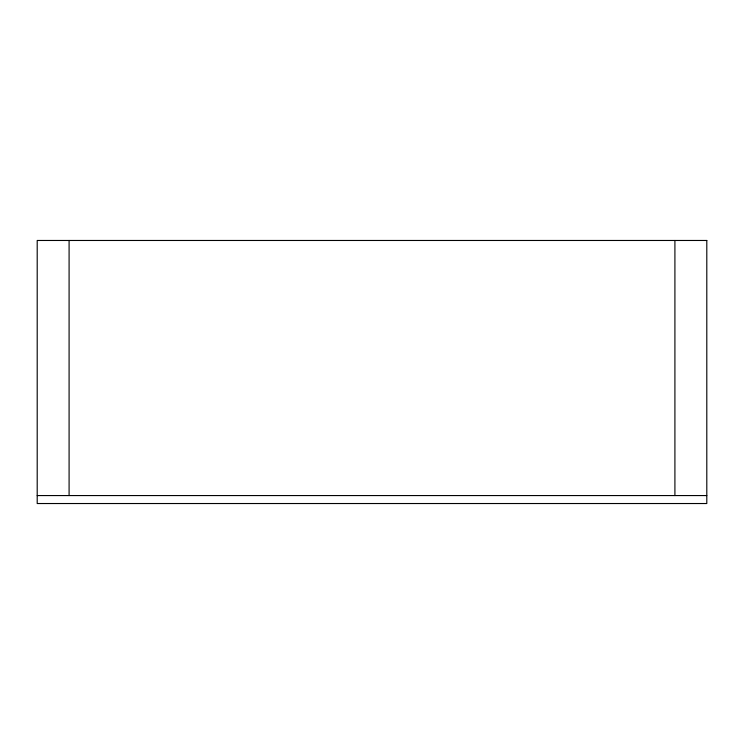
<?xml version="1.0" encoding="UTF-8"?>
<svg xmlns="http://www.w3.org/2000/svg" width="744" height="744" viewBox="0 0 744 744"><rect width="100%" height="100%" fill="white"/><g stroke="black" fill="none" stroke-linecap="round" stroke-linejoin="round"><path stroke-width="1.12" d="M37.2 495.56L706.8 495.56M674.91 240.47L674.91 495.56M69.09 240.47L69.09 495.56M706.8 240.47L37.2 240.47L37.2 503.53L706.8 503.53L706.8 240.47"/></g></svg>
